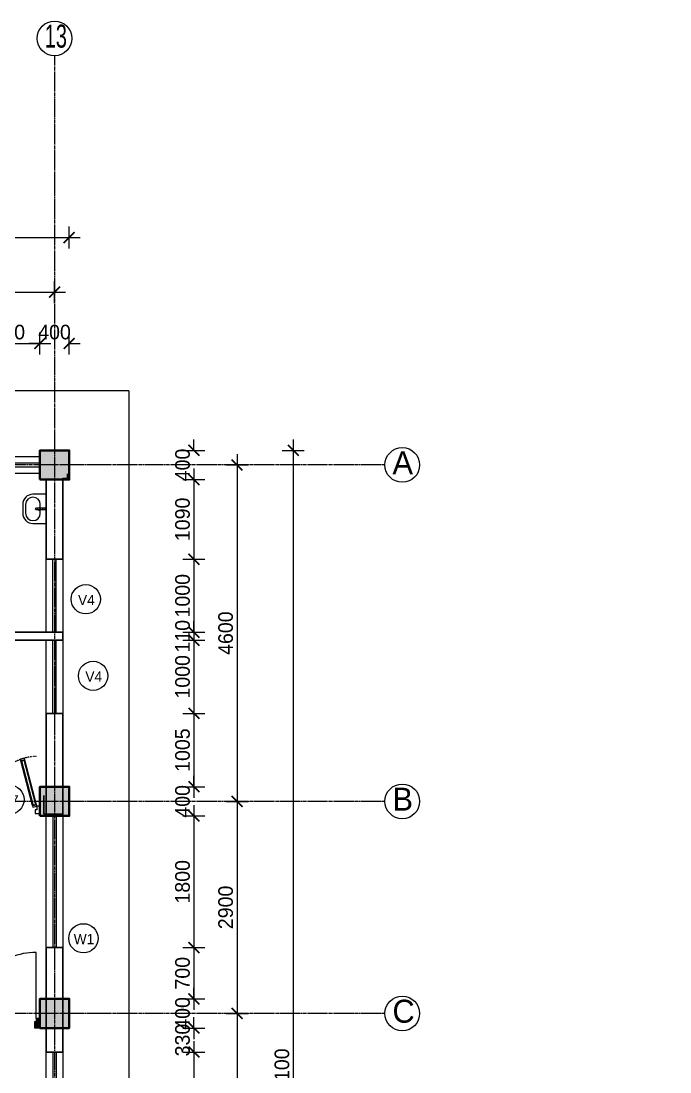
# Model space of a CAD drawing. Header units: inches. Extents: x -3071 to 2534411, y -17796 to 388172.
# Drawn here: x 1706837 to 1715705, y 304395 to 318767 of the extents above; entities that cross this region are included whole.
import ezdxf
from ezdxf.enums import TextEntityAlignment as Align

# ---------------------------------------------------------------- set-up
doc = ezdxf.new("R2010")
doc.units = ezdxf.units.IN
doc.header["$MEASUREMENT"] = 0
for name, pattern in [('ACAD_ISO08W100', [36, 24, -3, 6, -3]), ('DASHED', [0.75, 0.5, -0.25]), ('TRAZOS1', [0.15, 0.1, -0.05])]:
    doc.linetypes.add(name, pattern=pattern)
for name, color, linetype, lineweight in [('001-Archi- door window elevation', 92, 'Continuous', 25), ('001-Archi-Opening Tags', 14, 'Continuous', 25), ('001-Archi-Sanitary', 130, 'Continuous', 5), ('002-Archi- Opening', 90, 'Continuous', 25), ('A .4 col', 5, 'Continuous', 40), ('A 0.13 dw', 3, 'Continuous', 13), ('A 0.13 fixed furniture', 10, 'Continuous', 13), ('A 0.13 IND DIM', 240, 'Continuous', 13), ('cen', 50, 'ACAD_ISO08W100', 5), ('dotted line', 1, 'DASHED', 9), ('Grid Tag', 6, 'Continuous', 20), ('p1 walls stone outline', 4, 'Continuous', 30)]:
    doc.layers.add(name, color=color, linetype=linetype, lineweight=lineweight)
doc.styles.add('Archi 100', font='GOTHIC.TTF', dxfattribs={"height": 200})
doc.styles.add('CG', font='GOTHIC.TTF', dxfattribs={"height": 40})
doc.styles.get("Standard").update_dxf_attribs({"font": 'GOTHIC.TTF'})
doc.dimstyles.new('Archi 100', dxfattribs={"dimtxt": 200, "dimasz": 150, "dimexe": 150, "dimexo": 300, "dimgap": 50, "dimtad": 1, "dimdec": 0, "dimrnd": 5, "dimzin": 0, "dimdsep": 46, "dimtxsty": 'Archi 100', "dimblk": 'ARCHTICK', "dimcen": 0.09, "dimdle": 150, "dimclrd": 256, "dimclre": 256, "dimclrt": 256, "dimadec": 0, "dimazin": 0, "dimtfac": 1, "dimtdec": 0, "dimtix": 1, "dimtofl": 0, "dimtmove": 0, "dimatfit": 3, "dimfxl": 150, "dimfxlon": 1, "dimtolj": 1, "dimtzin": 0, "dimlwd": -1, "dimlwe": -1, "dimarcsym": 0})

# ---------------------------------------------------------------- blocks, each defined once
blk = doc.blocks.new('grid')
at = {"layer": 'Grid Tag', "linetype": 'Continuous', "ltscale": 30}
blk.add_circle((51, 48), 264, dxfattribs=at)
blk.add_attdef('GRID', (-143, -93), '', height=200)
blk = doc.blocks.new('ffwef')
at = {"layer": 'A 0.13 dw'}
for points in [[(1184596, 368096), (1184596, 367866), (1183596, 367866), (1183596, 368096)], [(1183596, 367953), (1184596, 367953), (1184596, 368003), (1183596, 368003)]]:
    blk.add_lwpolyline(points, close=True, dxfattribs=at)
blk = doc.blocks.new('W2')
at = {"layer": 'A 0.13 dw'}
for points in [[(143910, 195589), (143910, 195359), (142110, 195359), (142110, 195589)], [(142110, 195446), (143910, 195446), (143910, 195496), (142110, 195496)]]:
    blk.add_lwpolyline(points, close=True, dxfattribs=at)
blk = doc.blocks.new('window tag')
blk.add_circle((0, 0), 200)
at = {"style": 'Archi 100', "flags": 1}
for tag, p in [('WIDTH', (15, 174.5)), ('HEIGHT', (-4.5, -348.5))]:
    blk.add_attdef(tag, p, '', height=200, dxfattribs=at)
at = {"style": 'Archi 100'}
blk.add_attdef('SYMBOL', text='', height=200, dxfattribs=at).set_placement((8, -10.5), align=Align.MIDDLE_CENTER)
blk = doc.blocks.new('tap bib short neck plan')
at = {"linetype": 'Continuous'}
blk.add_lwpolyline([(39, 10), (0, 10), (0, -10), (39, -10)], dxfattribs=at)
blk.add_lwpolyline([(74, -8), (95, -8, 1), (95, 8), (74, 8)], format="xyb", dxfattribs=at)
for radius in [20, 15]:
    blk.add_circle((56, 0), radius, dxfattribs=at)
blk = doc.blocks.new('washbasin plan 0400w with tap')
blk.add_lwpolyline([(60, 320, -0.312376), (60, 320), (-60, 320, 0.414214), (-200, 180), (-200, 0), (200, 0), (200, 180, 0.414214)], format="xyb", close=True)
blk.add_lwpolyline([(10, 80), (60, 80, 1), (60, 280), (-60, 280, 1), (-60, 80), (-10, 80)], format="xyb")
at = {"linetype": 'Continuous'}
for points in [[(-14, 45), (14, 45), (14, 15), (-14, 15)], [(-10, 15), (10, 15), (10, 0), (-10, 0)]]:
    blk.add_lwpolyline(points, close=True, dxfattribs=at)
at = {"ltscale": 100, "rotation": 90}
blk.add_blockref('tap bib short neck plan', (0, 45), dxfattribs=at)
blk = doc.blocks.new('ed 17')
for p, q in [((95, -116), (44, -130)), ((44, -130), (208, -761)), ((50, -152), (101, -138)), ((94, -140), (58, -150)), ((94, -140), (251, -750)), ((101, -138), (95, -116)), ((259, -748), (101, -138)), ((101, -138), (259, -748)), ((58, -150), (215, -759)), ((215, -759), (208, -761)), ((208, -761), (215, -788)), ((251, -750), (215, -759)), ((266, -774), (215, -788)), ((251, -750), (259, -748)), ((259, -748), (266, -774))]:
    blk.add_line(p, q)
for points in [[(44, -80), (67, -80), (67, -30), (0, -30), (0, -130), (44, -130), (208, -761), (215, -788), (266, -774), (259, -748), (101, -138), (101, -138), (95, -116), (44, -130)], [(58, -150), (215, -759), (251, -750), (94, -140)]]:
    blk.add_lwpolyline(points, close=True)
at = {"elevation": 0}
blk.add_lwpolyline([(750, -30), (750, -130), (706, -130), (706, -80), (683, -80), (683, -30)], close=True, dxfattribs=at)
at = {"linetype": 'TRAZOS1'}
blk.add_arc((28, -133), 678, 271.3504, 0.2643, dxfattribs=at)
blk = doc.blocks.new('*U717')
at = {"ltscale": 100}
for points in [[(5, 50), (5, -50), (55, -50), (55, 15), (40, 15), (40, 50)], [(735, 50), (735, -50), (685, -50), (685, 15), (700, 15), (700, 50)]]:
    blk.add_hatch(color=256, dxfattribs=at).paths.add_polyline_path(points)
blk.add_lwpolyline([(43, 50), (43, 716, -0.414214), (709, 50)], format="xyb", dxfattribs=at)
for points in [[(5, 50), (5, -50), (55, -50), (55, 15), (40, 15), (40, 50)], [(735, 50), (735, -50), (685, -50), (685, 15), (700, 15), (700, 50)]]:
    blk.add_lwpolyline(points, close=True)
blk = doc.blocks.new('_ArchTick')
at = {"color": 0, "linetype": 'ByBlock', "const_width": 0.15}
blk.add_lwpolyline([(-0.5, -0.5), (0.5, 0.5)], dxfattribs=at)
blk = doc.blocks.new('*D1460')
at = {"transparency": 16777216}
for p, q in [((1706096, 314207), (1706096, 314507)), ((1707095, 314207), (1707095, 314507)), ((1705946, 314357), (1707245, 314357))]:
    blk.add_line(p, q, dxfattribs=at)
at = {"layer": 'Defpoints', "color": 0, "transparency": 16777216}
for p in [(1707095, 314357), (1707095, 312896), (1706096, 312811)]:
    blk.add_point(p, dxfattribs=at)
at = {"transparency": 16777216, "xscale": 150, "yscale": 150, "zscale": 150, "rotation": 180}
blk.add_blockref('_ArchTick', (1706096, 314357), dxfattribs=at)
at = {"transparency": 16777216, "xscale": 150, "yscale": 150, "zscale": 150}
blk.add_blockref('_ArchTick', (1707095, 314357), dxfattribs=at)
at = {"transparency": 16777216, "insert": (1706595, 314512), "char_height": 200, "attachment_point": 5, "style": 'Archi 100'}
blk.add_mtext('\\A1;1000', dxfattribs=at)
blk = doc.blocks.new('*D1461')
at = {"transparency": 16777216}
for p, q in [((1707095, 314207), (1707095, 314507)), ((1707495, 314207), (1707495, 314507)), ((1707095, 314357), (1706945, 314357)), ((1707495, 314357), (1707645, 314357))]:
    blk.add_line(p, q, dxfattribs=at)
at = {"layer": 'Defpoints', "color": 0, "transparency": 16777216}
for p in [(1707495, 314357), (1707095, 312896), (1707495, 312896)]:
    blk.add_point(p, dxfattribs=at)
at = {"transparency": 16777216, "xscale": 150, "yscale": 150, "zscale": 150}
blk.add_blockref('_ArchTick', (1707095, 314357), dxfattribs=at)
at = {"transparency": 16777216, "xscale": 150, "yscale": 150, "zscale": 150, "rotation": 180}
blk.add_blockref('_ArchTick', (1707495, 314357), dxfattribs=at)
at = {"transparency": 16777216, "insert": (1707295, 314512), "char_height": 200, "attachment_point": 5, "style": 'Archi 100'}
blk.add_mtext('\\A1;400', dxfattribs=at)
blk = doc.blocks.new('*D1472')
at = {"transparency": 16777216}
for p, q in [((1703695, 314910), (1703695, 315210)), ((1707295, 314910), (1707295, 315210)), ((1703545, 315060), (1707445, 315060))]:
    blk.add_line(p, q, dxfattribs=at)
at = {"layer": 'Defpoints', "color": 0, "transparency": 16777216}
for p in [(1707295, 315060), (1703695, 312696), (1707295, 312696)]:
    blk.add_point(p, dxfattribs=at)
at = {"transparency": 16777216, "xscale": 150, "yscale": 150, "zscale": 150, "rotation": 180}
blk.add_blockref('_ArchTick', (1703695, 315060), dxfattribs=at)
at = {"transparency": 16777216, "xscale": 150, "yscale": 150, "zscale": 150}
blk.add_blockref('_ArchTick', (1707295, 315060), dxfattribs=at)
at = {"transparency": 16777216, "insert": (1705495, 315215), "char_height": 200, "attachment_point": 5, "style": 'Archi 100'}
blk.add_mtext('\\A1;3600', dxfattribs=at)
blk = doc.blocks.new('*D1286')
at = {"transparency": 16777216}
for p, q in [((1668445, 315656), (1668445, 315956)), ((1707495, 315656), (1707495, 315956)), ((1668295, 315806), (1707645, 315806))]:
    blk.add_line(p, q, dxfattribs=at)
at = {"layer": 'Defpoints', "color": 0, "transparency": 16777216}
for p in [(1707495, 315806), (1668445, 312896), (1707495, 312896)]:
    blk.add_point(p, dxfattribs=at)
at = {"transparency": 16777216, "xscale": 150, "yscale": 150, "zscale": 150, "rotation": 180}
blk.add_blockref('_ArchTick', (1668445, 315806), dxfattribs=at)
at = {"transparency": 16777216, "xscale": 150, "yscale": 150, "zscale": 150}
blk.add_blockref('_ArchTick', (1707495, 315806), dxfattribs=at)
at = {"transparency": 16777216, "insert": (1687970, 315961), "char_height": 200, "attachment_point": 5, "style": 'Archi 100'}
blk.add_mtext('\\A1;39050', dxfattribs=at)
blk = doc.blocks.new('*D1492')
at = {"transparency": 16777216}
for p, q in [((1709200, 312896), (1709200, 313046)), ((1709050, 312896), (1709350, 312896)), ((1709050, 312496), (1709350, 312496)), ((1709200, 312496), (1709200, 312346))]:
    blk.add_line(p, q, dxfattribs=at)
at = {"layer": 'Defpoints', "color": 0, "transparency": 16777216}
for p in [(1707495, 312896), (1707495, 312496), (1709200, 312496)]:
    blk.add_point(p, dxfattribs=at)
at = {"transparency": 16777216, "xscale": 150, "yscale": 150, "zscale": 150}
for p, rotation in [((1709200, 312896), 270), ((1709200, 312496), 90)]:
    blk.add_blockref('_ArchTick', p, dxfattribs=dict(at, rotation=rotation))
at = {"transparency": 16777216, "insert": (1709045, 312696), "char_height": 200, "attachment_point": 5, "rotation": 90, "style": 'Archi 100'}
blk.add_mtext('\\A1;400', dxfattribs=at)
blk = doc.blocks.new('*D1493')
at = {"transparency": 16777216}
for p, q in [((1709200, 312646), (1709200, 311258)), ((1709050, 312496), (1709350, 312496)), ((1709050, 311408), (1709350, 311408))]:
    blk.add_line(p, q, dxfattribs=at)
at = {"layer": 'Defpoints', "color": 0, "transparency": 16777216}
for p in [(1707495, 312496), (1707410, 311408), (1709200, 311408)]:
    blk.add_point(p, dxfattribs=at)
at = {"transparency": 16777216, "xscale": 150, "yscale": 150, "zscale": 150}
for p, rotation in [((1709200, 312496), 90), ((1709200, 311408), 270)]:
    blk.add_blockref('_ArchTick', p, dxfattribs=dict(at, rotation=rotation))
at = {"transparency": 16777216, "insert": (1709045, 311952), "char_height": 200, "attachment_point": 5, "rotation": 90, "style": 'Archi 100'}
blk.add_mtext('\\A1;1090', dxfattribs=at)
blk = doc.blocks.new('*D1494')
at = {"transparency": 16777216}
for p, q in [((1709200, 311558), (1709200, 310259)), ((1709050, 311408), (1709350, 311408)), ((1709050, 310409), (1709350, 310409))]:
    blk.add_line(p, q, dxfattribs=at)
at = {"layer": 'Defpoints', "color": 0, "transparency": 16777216}
for p in [(1707410, 311408), (1707410, 310409), (1709200, 310409)]:
    blk.add_point(p, dxfattribs=at)
at = {"transparency": 16777216, "xscale": 150, "yscale": 150, "zscale": 150}
for p, rotation in [((1709200, 311408), 90), ((1709200, 310409), 270)]:
    blk.add_blockref('_ArchTick', p, dxfattribs=dict(at, rotation=rotation))
at = {"transparency": 16777216, "insert": (1709045, 310908), "char_height": 200, "attachment_point": 5, "rotation": 90, "style": 'Archi 100'}
blk.add_mtext('\\A1;1000', dxfattribs=at)
blk = doc.blocks.new('*D1495')
at = {"transparency": 16777216}
for p, q in [((1709200, 310409), (1709200, 310559)), ((1709050, 310409), (1709350, 310409)), ((1709050, 310299), (1709350, 310299)), ((1709200, 310299), (1709200, 310149))]:
    blk.add_line(p, q, dxfattribs=at)
at = {"layer": 'Defpoints', "color": 0, "transparency": 16777216}
for p in [(1707410, 310409), (1707410, 310299), (1709200, 310299)]:
    blk.add_point(p, dxfattribs=at)
at = {"transparency": 16777216, "xscale": 150, "yscale": 150, "zscale": 150}
for p, rotation in [((1709200, 310409), 270), ((1709200, 310299), 90)]:
    blk.add_blockref('_ArchTick', p, dxfattribs=dict(at, rotation=rotation))
at = {"transparency": 16777216, "insert": (1709045, 310354), "char_height": 200, "attachment_point": 5, "rotation": 90, "style": 'Archi 100'}
blk.add_mtext('\\A1;110', dxfattribs=at)
blk = doc.blocks.new('*D1496')
at = {"transparency": 16777216}
for p, q in [((1709200, 310449), (1709200, 309149)), ((1709050, 310299), (1709350, 310299)), ((1709050, 309299), (1709350, 309299))]:
    blk.add_line(p, q, dxfattribs=at)
at = {"layer": 'Defpoints', "color": 0, "transparency": 16777216}
for p in [(1707410, 310299), (1707410, 309299), (1709200, 309299)]:
    blk.add_point(p, dxfattribs=at)
at = {"transparency": 16777216, "xscale": 150, "yscale": 150, "zscale": 150}
for p, rotation in [((1709200, 310299), 90), ((1709200, 309299), 270)]:
    blk.add_blockref('_ArchTick', p, dxfattribs=dict(at, rotation=rotation))
at = {"transparency": 16777216, "insert": (1709045, 309799), "char_height": 200, "attachment_point": 5, "rotation": 90, "style": 'Archi 100'}
blk.add_mtext('\\A1;1000', dxfattribs=at)
blk = doc.blocks.new('*D1497')
at = {"transparency": 16777216}
for p, q in [((1709200, 309449), (1709200, 308146)), ((1709050, 309299), (1709350, 309299)), ((1709050, 308296), (1709350, 308296))]:
    blk.add_line(p, q, dxfattribs=at)
at = {"layer": 'Defpoints', "color": 0, "transparency": 16777216}
for p in [(1707410, 309299), (1707495, 308296), (1709200, 308296)]:
    blk.add_point(p, dxfattribs=at)
at = {"transparency": 16777216, "xscale": 150, "yscale": 150, "zscale": 150}
for p, rotation in [((1709200, 309299), 90), ((1709200, 308296), 270)]:
    blk.add_blockref('_ArchTick', p, dxfattribs=dict(at, rotation=rotation))
at = {"transparency": 16777216, "insert": (1709045, 308797), "char_height": 200, "attachment_point": 5, "rotation": 90, "style": 'Archi 100'}
blk.add_mtext('\\A1;1005', dxfattribs=at)
blk = doc.blocks.new('*D1498')
at = {"transparency": 16777216}
for p, q in [((1709200, 308296), (1709200, 308446)), ((1709050, 308296), (1709350, 308296)), ((1709050, 307896), (1709350, 307896)), ((1709200, 307896), (1709200, 307746))]:
    blk.add_line(p, q, dxfattribs=at)
at = {"layer": 'Defpoints', "color": 0, "transparency": 16777216}
for p in [(1707495, 308296), (1707495, 307896), (1709200, 307896)]:
    blk.add_point(p, dxfattribs=at)
at = {"transparency": 16777216, "xscale": 150, "yscale": 150, "zscale": 150}
for p, rotation in [((1709200, 308296), 270), ((1709200, 307896), 90)]:
    blk.add_blockref('_ArchTick', p, dxfattribs=dict(at, rotation=rotation))
at = {"transparency": 16777216, "insert": (1709045, 308096), "char_height": 200, "attachment_point": 5, "rotation": 90, "style": 'Archi 100'}
blk.add_mtext('\\A1;400', dxfattribs=at)
blk = doc.blocks.new('*D1499')
at = {"transparency": 16777216}
for p, q in [((1709200, 308046), (1709200, 305946)), ((1709050, 307896), (1709350, 307896)), ((1709050, 306096), (1709350, 306096))]:
    blk.add_line(p, q, dxfattribs=at)
at = {"layer": 'Defpoints', "color": 0, "transparency": 16777216}
for p in [(1707495, 307896), (1707410, 306096), (1709200, 306096)]:
    blk.add_point(p, dxfattribs=at)
at = {"transparency": 16777216, "xscale": 150, "yscale": 150, "zscale": 150}
for p, rotation in [((1709200, 307896), 90), ((1709200, 306096), 270)]:
    blk.add_blockref('_ArchTick', p, dxfattribs=dict(at, rotation=rotation))
at = {"transparency": 16777216, "insert": (1709045, 306996), "char_height": 200, "attachment_point": 5, "rotation": 90, "style": 'Archi 100'}
blk.add_mtext('\\A1;1800', dxfattribs=at)
blk = doc.blocks.new('*D1500')
at = {"transparency": 16777216}
for p, q in [((1709200, 306246), (1709200, 305246)), ((1709050, 306096), (1709350, 306096)), ((1709050, 305396), (1709350, 305396))]:
    blk.add_line(p, q, dxfattribs=at)
at = {"layer": 'Defpoints', "color": 0, "transparency": 16777216}
for p in [(1707410, 306096), (1707495, 305396), (1709200, 305396)]:
    blk.add_point(p, dxfattribs=at)
at = {"transparency": 16777216, "xscale": 150, "yscale": 150, "zscale": 150}
for p, rotation in [((1709200, 306096), 90), ((1709200, 305396), 270)]:
    blk.add_blockref('_ArchTick', p, dxfattribs=dict(at, rotation=rotation))
at = {"transparency": 16777216, "insert": (1709045, 305746), "char_height": 200, "attachment_point": 5, "rotation": 90, "style": 'Archi 100'}
blk.add_mtext('\\A1;700', dxfattribs=at)
blk = doc.blocks.new('*D1501')
at = {"transparency": 16777216}
for p, q in [((1709200, 305396), (1709200, 305546)), ((1709050, 305396), (1709350, 305396)), ((1709050, 304996), (1709350, 304996)), ((1709200, 304996), (1709200, 304846))]:
    blk.add_line(p, q, dxfattribs=at)
at = {"layer": 'Defpoints', "color": 0, "transparency": 16777216}
for p in [(1707495, 305396), (1707495, 304996), (1709200, 304996)]:
    blk.add_point(p, dxfattribs=at)
at = {"transparency": 16777216, "xscale": 150, "yscale": 150, "zscale": 150}
for p, rotation in [((1709200, 305396), 270), ((1709200, 304996), 90)]:
    blk.add_blockref('_ArchTick', p, dxfattribs=dict(at, rotation=rotation))
at = {"transparency": 16777216, "insert": (1709045, 305196), "char_height": 200, "attachment_point": 5, "rotation": 90, "style": 'Archi 100'}
blk.add_mtext('\\A1;400', dxfattribs=at)
blk = doc.blocks.new('*D1502')
at = {"transparency": 16777216}
for p, q in [((1709200, 304996), (1709200, 305146)), ((1709050, 304996), (1709350, 304996)), ((1709050, 304668), (1709350, 304668)), ((1709200, 304668), (1709200, 304518))]:
    blk.add_line(p, q, dxfattribs=at)
at = {"layer": 'Defpoints', "color": 0, "transparency": 16777216}
for p in [(1707495, 304996), (1707410, 304668), (1709200, 304668)]:
    blk.add_point(p, dxfattribs=at)
at = {"transparency": 16777216, "xscale": 150, "yscale": 150, "zscale": 150}
for p, rotation in [((1709200, 304996), 270), ((1709200, 304668), 90)]:
    blk.add_blockref('_ArchTick', p, dxfattribs=dict(at, rotation=rotation))
at = {"transparency": 16777216, "insert": (1709045, 304832), "char_height": 200, "attachment_point": 5, "rotation": 90, "style": 'Archi 100'}
blk.add_mtext('\\A1;330', dxfattribs=at)
blk = doc.blocks.new('*D1503')
at = {"transparency": 16777216}
for p, q in [((1709200, 304818), (1709200, 302718)), ((1709050, 304668), (1709350, 304668)), ((1709050, 302868), (1709350, 302868))]:
    blk.add_line(p, q, dxfattribs=at)
at = {"layer": 'Defpoints', "color": 0, "transparency": 16777216}
for p in [(1707410, 304668), (1707410, 302868), (1709200, 302868)]:
    blk.add_point(p, dxfattribs=at)
at = {"transparency": 16777216, "xscale": 150, "yscale": 150, "zscale": 150}
for p, rotation in [((1709200, 304668), 90), ((1709200, 302868), 270)]:
    blk.add_blockref('_ArchTick', p, dxfattribs=dict(at, rotation=rotation))
at = {"transparency": 16777216, "insert": (1709045, 303768), "char_height": 200, "attachment_point": 5, "rotation": 90, "style": 'Archi 100'}
blk.add_mtext('\\A1;1800', dxfattribs=at)
blk = doc.blocks.new('*D1514')
at = {"transparency": 16777216}
for p, q in [((1709789, 312846), (1709789, 307946)), ((1709639, 312696), (1709939, 312696)), ((1709639, 308096), (1709939, 308096))]:
    blk.add_line(p, q, dxfattribs=at)
at = {"layer": 'Defpoints', "color": 0, "transparency": 16777216}
for p in [(1707295, 312696), (1707295, 308096), (1709789, 308096)]:
    blk.add_point(p, dxfattribs=at)
at = {"transparency": 16777216, "xscale": 150, "yscale": 150, "zscale": 150}
for p, rotation in [((1709789, 312696), 90), ((1709789, 308096), 270)]:
    blk.add_blockref('_ArchTick', p, dxfattribs=dict(at, rotation=rotation))
at = {"transparency": 16777216, "insert": (1709634, 310396), "char_height": 200, "attachment_point": 5, "rotation": 90, "style": 'Archi 100'}
blk.add_mtext('\\A1;4600', dxfattribs=at)
blk = doc.blocks.new('*D1515')
at = {"transparency": 16777216}
for p, q in [((1709789, 308246), (1709789, 305046)), ((1709639, 308096), (1709939, 308096)), ((1709639, 305196), (1709939, 305196))]:
    blk.add_line(p, q, dxfattribs=at)
at = {"layer": 'Defpoints', "color": 0, "transparency": 16777216}
for p in [(1707295, 308096), (1707295, 305196), (1709789, 305196)]:
    blk.add_point(p, dxfattribs=at)
at = {"transparency": 16777216, "xscale": 150, "yscale": 150, "zscale": 150}
for p, rotation in [((1709789, 308096), 90), ((1709789, 305196), 270)]:
    blk.add_blockref('_ArchTick', p, dxfattribs=dict(at, rotation=rotation))
at = {"transparency": 16777216, "insert": (1709634, 306646), "char_height": 200, "attachment_point": 5, "rotation": 90, "style": 'Archi 100'}
blk.add_mtext('\\A1;2900', dxfattribs=at)
blk = doc.blocks.new('*D1516')
at = {"transparency": 16777216}
for p, q in [((1709789, 305346), (1709789, 300446)), ((1709639, 305196), (1709939, 305196)), ((1709639, 300596), (1709939, 300596))]:
    blk.add_line(p, q, dxfattribs=at)
at = {"layer": 'Defpoints', "color": 0, "transparency": 16777216}
for p in [(1707295, 305196), (1707295, 300596), (1709789, 300596)]:
    blk.add_point(p, dxfattribs=at)
at = {"transparency": 16777216, "xscale": 150, "yscale": 150, "zscale": 150}
for p, rotation in [((1709789, 305196), 90), ((1709789, 300596), 270)]:
    blk.add_blockref('_ArchTick', p, dxfattribs=dict(at, rotation=rotation))
at = {"transparency": 16777216, "insert": (1709634, 302896), "char_height": 200, "attachment_point": 5, "rotation": 90, "style": 'Archi 100'}
blk.add_mtext('\\A1;4600', dxfattribs=at)
blk = doc.blocks.new('*D1268')
at = {"transparency": 16777216}
for p, q in [((1710558, 313046), (1710558, 295646)), ((1710408, 312896), (1710708, 312896)), ((1710408, 295796), (1710708, 295796))]:
    blk.add_line(p, q, dxfattribs=at)
at = {"layer": 'Defpoints', "color": 0, "transparency": 16777216}
for p in [(1707495, 312896), (1707495, 295796), (1710558, 295796)]:
    blk.add_point(p, dxfattribs=at)
at = {"transparency": 16777216, "xscale": 150, "yscale": 150, "zscale": 150}
for p, rotation in [((1710558, 312896), 90), ((1710558, 295796), 270)]:
    blk.add_blockref('_ArchTick', p, dxfattribs=dict(at, rotation=rotation))
at = {"transparency": 16777216, "insert": (1710403, 304346), "char_height": 200, "attachment_point": 5, "rotation": 90, "style": 'Archi 100'}
blk.add_mtext('\\A1;17100', dxfattribs=at)
blk = doc.blocks.new('*D1627')
at = {"transparency": 16777216}
for p, q in [((1765924, 312897), (1765924, 313047)), ((1765774, 312897), (1766074, 312897)), ((1765774, 312516), (1766074, 312516)), ((1765924, 312516), (1765924, 312366))]:
    blk.add_line(p, q, dxfattribs=at)
at = {"layer": 'Defpoints', "color": 0, "transparency": 16777216}
for p in [(1764300, 312897), (0, 312516), (1765924, 312516)]:
    blk.add_point(p, dxfattribs=at)
at = {"transparency": 16777216, "xscale": 150, "yscale": 150, "zscale": 150}
for p, rotation in [((1765924, 312897), 270), ((1765924, 312516), 90)]:
    blk.add_blockref('_ArchTick', p, dxfattribs=dict(at, rotation=rotation))
at = {"transparency": 16777216, "insert": (1765769, 312706), "char_height": 200, "attachment_point": 5, "rotation": 90, "style": 'Archi 100'}
blk.add_mtext('\\A1;380', dxfattribs=at)
blk = doc.blocks.new('*D1628')
at = {"transparency": 16777216}
for p, q in [((1623, 312666), (1623, 308147)), ((1473, 312516), (1773, 312516)), ((1773, 308297), (1473, 308297))]:
    blk.add_line(p, q, dxfattribs=at)
at = {"layer": 'Defpoints', "color": 0, "transparency": 16777216}
for p in [(0, 312516), (1623, 308297), (1764300, 308297)]:
    blk.add_point(p, dxfattribs=at)
at = {"transparency": 16777216, "xscale": 150, "yscale": 150, "zscale": 150}
for p, rotation in [((1623, 312516), 90), ((1623, 308297), 270)]:
    blk.add_blockref('_ArchTick', p, dxfattribs=dict(at, rotation=rotation))
at = {"transparency": 16777216, "insert": (1468, 310406), "char_height": 200, "attachment_point": 5, "rotation": 90, "style": 'Archi 100'}
blk.add_mtext('\\A1;4220', dxfattribs=at)

msp = doc.modelspace()

# ---------------------------------------------------------------- hatches: boundary and pattern name
at = {"layer": 'A .4 col', "linetype": 'Continuous'}
h = msp.add_hatch(color=256, dxfattribs=at)
h.dxf.hatch_style = 1
h.paths.add_polyline_path([(1707095.4, 312496.01), (1707495.4, 312496.01), (1707495.4, 312896.01), (1707095.4, 312896.01)])
h = msp.add_hatch(color=256, dxfattribs=at)
h.dxf.hatch_style = 1
h.paths.add_polyline_path([(1707095.4, 307896.01), (1707495.4, 307896.01), (1707495.4, 308296.01), (1707095.4, 308296.01)])
h = msp.add_hatch(color=256, dxfattribs=at)
h.dxf.hatch_style = 1
h.paths.add_polyline_path([(1707095.4, 304996.01), (1707495.4, 304996.01), (1707495.4, 305396.01), (1707095.4, 305396.01)])

# ---------------------------------------------------------------- linework, layer by layer
for points in [[(1707095.4, 312496.01), (1707495.4, 312496.01), (1707495.4, 312896.01), (1707095.4, 312896.01)], [(1707095.4, 307896.01), (1707495.4, 307896.01), (1707495.4, 308296.01), (1707095.4, 308296.01)], [(1707095.4, 304996.01), (1707495.4, 304996.01), (1707495.4, 305396.01), (1707095.4, 305396.01)]]:
    msp.add_lwpolyline(points, close=True, dxfattribs=at)
at = {"layer": 'A 0.13 fixed furniture'}
for p, q in [((1707410.4, 312515.19), (1707470.4, 312515.19)), ((1707470.4, 312515.19), (1707470.4, 312575.19)), ((1707410.4, 310298.51), (1707410.4, 310345.13)), ((1707410.4, 308255.19), (1707410.4, 309298.63))]:
    msp.add_line(p, q, dxfattribs=at)
at = {"layer": 'cen', "ltscale": 2}
for p, q in [((1707295.4, 318285.53), (1707295.4, 291341.37)), ((1711810.4, 312696.01), (1664130.4, 312696.01)), ((1711810.4, 308096.01), (1664130.4, 308096.01)), ((1711810.4, 305196.01), (1664130.4, 305196.01))]:
    msp.add_line(p, q, dxfattribs=at)
at = {"layer": 'dotted line', "linetype": 'Continuous', "ltscale": 1000}
for q in [(1693095.4, 313711.79), (1708310.4, 294265.97)]:
    msp.add_line((1708310.4, 313711.79), q, dxfattribs=at)
at = {"layer": 'p1 walls stone outline'}
for p, q in [((1707180.4, 311408.39), (1707180.4, 312496.01)), ((1707410.4, 311408.39), (1707410.4, 312515.19)), ((1707180.4, 312396.01), (1707180.4, 311408.39)), ((1707410.4, 311408.39), (1707410.4, 312396.01)), ((1707410.4, 311408.39), (1707180.4, 311408.39)), ((1705328.64, 310408.51), (1707410.4, 310408.51)), ((1705328.64, 310298.51), (1707410.4, 310298.51)), ((1707410.4, 310366.13), (1707410.4, 310408.51)), ((1707410.4, 310408.51), (1707410.4, 310298.51)), ((1707410.4, 310298.51), (1707410.4, 310408.51)), ((1707180.4, 307896.01), (1707180.4, 309298.63)), ((1707180.4, 309298.63), (1707180.4, 307896.01)), ((1707180.4, 309298.63), (1707410.4, 309298.63)), ((1707410.4, 309298.63), (1707410.4, 307896.01)), ((1707410.4, 307896.01), (1707410.4, 309298.63)), ((1707150.4, 307922.4), (1707150.4, 308176.33)), ((1707155.4, 307922.4), (1707400.4, 307922.4)), ((1707180.4, 307896.01), (1707410.4, 307896.01)), ((1707180.4, 304667.76), (1707180.4, 305396.01)), ((1707410.4, 305396.01), (1707410.4, 304667.76)), ((1707180.4, 304667.76), (1707410.4, 304667.76))]:
    msp.add_line(p, q, dxfattribs=at)
msp.add_lwpolyline([(1707180.4, 306096.13), (1707410.4, 306096.13), (1707410.4, 305396.01), (1707180.4, 305396.01)], close=True, dxfattribs=at)

# ---------------------------------------------------------------- block references
ref = msp.add_blockref('grid', (1707249.18, 318486.39), dxfattribs=dict(xscale=0.8987445155798923, yscale=0.8987445155798923, zscale=0.8987445155798923))
ref.add_attrib('GRID', '13', (1707160.64, 318402.61), dxfattribs={"height": 314.561, "width": 0.65})
ref = msp.add_blockref('grid', (1712001.47, 312652.91), dxfattribs=dict(xscale=0.8987445155798923, yscale=0.8987445155798923, zscale=0.8987445155798923))
ref.add_attrib('GRID', 'A', (1711912.93, 312569.13), dxfattribs={"height": 314.56})
ref = msp.add_blockref('grid', (1712001.47, 308052.91), dxfattribs=dict(xscale=0.8987445155798923, yscale=0.8987445155798923, zscale=0.8987445155798923))
ref.add_attrib('GRID', 'B', (1711912.93, 307969.13), dxfattribs={"height": 314.56})
ref = msp.add_blockref('grid', (1712001.47, 305152.91), dxfattribs=dict(xscale=0.8987445155798923, yscale=0.8987445155798923, zscale=0.8987445155798923))
ref.add_attrib('GRID', 'C', (1711912.93, 305069.13), dxfattribs={"height": 314.56})
at = {"layer": '001-Archi- door window elevation', "color": 2}
msp.add_blockref('ffwef', (522499.46, -55284.49), dxfattribs=at)
at = {"layer": '001-Archi- door window elevation', "color": 2, "rotation": 270}
for p in [(1339314.9, 1495004.45), (1339314.9, 1493894.57)]:
    msp.add_blockref('ffwef', p, dxfattribs=at)
at = {"layer": '001-Archi-Opening Tags'}
ref = msp.add_blockref('window tag', (1707722.58, 310859.59), dxfattribs=at)
ref.add_attrib('SYMBOL', 'V4', dxfattribs={"layer": '0', "height": 140, "style": 'CG'}).set_placement((1707730.58, 310849.09), align=Align.MIDDLE_CENTER)
ref = msp.add_blockref('window tag', (1707822.7, 309812.53), dxfattribs=at)
ref.add_attrib('SYMBOL', 'V4', dxfattribs={"layer": '0', "height": 140, "style": 'CG'}).set_placement((1707830.7, 309802.03), align=Align.MIDDLE_CENTER)
ref = msp.add_blockref('window tag', (1706678.27, 308120.7), dxfattribs=at)
ref.add_attrib('SYMBOL', 'D7', dxfattribs={"layer": '0', "height": 140, "style": 'CG'}).set_placement((1706686.27, 308110.2), align=Align.MIDDLE_CENTER)
ref = msp.add_blockref('window tag', (1707689.77, 306223.23), dxfattribs=at)
ref.add_attrib('SYMBOL', 'W1', dxfattribs={"layer": '0', "height": 140, "style": 'CG'}).set_placement((1707697.77, 306212.73), align=Align.MIDDLE_CENTER)
at = {"layer": '001-Archi-Sanitary', "rotation": 89.99999999997571}
msp.add_blockref('washbasin plan 0400w with tap', (1707180.4, 312095.47), dxfattribs=at)
at = {"layer": '002-Archi- Opening', "rotation": 180}
msp.add_blockref('ed 17', (1707095.4, 307900.64), dxfattribs=at)
at = {"layer": '002-Archi- Opening', "xscale": -1.351351351346239, "yscale": 1.351351351346239, "zscale": 1.351351351346239}
msp.add_blockref('*U717', (1707102.16, 305063.58), dxfattribs=at)
at = {"layer": 'A 0.13 IND DIM', "rotation": 90}
for p in [(1902769, 163985.86), (1902769, 160757.61)]:
    msp.add_blockref('W2', p, dxfattribs=at)

# ---------------------------------------------------------------- dimensions: what is measured, and where the dimension line sits
dim = msp.add_linear_dim(base=(1707495.4, 315805.58), p1=(1668445.4, 312896.01), p2=(1707495.4, 312896.01), dimstyle='Archi 100')
dim.commit()
dim.dimension.update_dxf_attribs({"geometry": '*D1286', "text_midpoint": (1687970.4, 315960.61)})
for base, p1, p2, picture, middle in [((1707295.4, 315060.04), (1703695.4, 312696.01), (1707295.4, 312696.01), '*D1472', (1705495.4, 315215.07)), ((1707095.4, 314357.25), (1706095.52, 312811.01), (1707095.4, 312896.01), '*D1460', (1706595.46, 314512.28)), ((1707495.4, 314357.25), (1707095.4, 312896.01), (1707495.4, 312896.01), '*D1461', (1707295.4, 314512.28))]:
    dim = msp.add_linear_dim(base=base, p1=p1, p2=p2, dimstyle='Archi 100', override={"dimtmove": 1})
    dim.commit()
    dim.dimension.update_dxf_attribs({"geometry": picture, "text_midpoint": middle})
for base, p1, p2, picture, middle in [((1765923.68, 312515.96), (1764300.46, 312896.78), (0, 312515.96), '*D1627', (1765768.65, 312706.37)), ((1709199.57, 312496.01), (1707495.4, 312896.01), (1707495.4, 312496.01), '*D1492', (1709044.54, 312696.01)), ((1710558.5, 295796.02), (1707495.4, 312896.01), (1707495.4, 295796.02), '*D1268', (1710403.46, 304346.01)), ((1709788.73, 308096.01), (1707295.4, 312696.01), (1707295.4, 308096.01), '*D1514', (1709633.7, 310396.01))]:
    dim = msp.add_linear_dim(base=base, p1=p1, p2=p2, angle=90, dimstyle='Archi 100')
    dim.commit()
    dim.dimension.update_dxf_attribs({"geometry": picture, "text_midpoint": middle})
for base, p1, p2, picture, middle in [((1623.21, 308296.78), (0, 312515.96), (1764300.46, 308296.78), '*D1628', (1468.18, 310406.37)), ((1709199.57, 311408.39), (1707495.4, 312496.01), (1707410.4, 311408.39), '*D1493', (1709044.54, 311952.2)), ((1709199.57, 310408.51), (1707410.4, 311408.39), (1707410.4, 310408.51), '*D1494', (1709044.54, 310908.45)), ((1709199.57, 310298.51), (1707410.4, 310408.51), (1707410.4, 310298.51), '*D1495', (1709044.54, 310353.51)), ((1709199.57, 309298.63), (1707410.4, 310298.51), (1707410.4, 309298.63), '*D1496', (1709044.54, 309798.57)), ((1709199.57, 308296.01), (1707410.4, 309298.63), (1707495.4, 308296.01), '*D1497', (1709044.54, 308797.32)), ((1709199.57, 307896.01), (1707495.4, 308296.01), (1707495.4, 307896.01), '*D1498', (1709044.54, 308096.01)), ((1709788.73, 305196.01), (1707295.4, 308096.01), (1707295.4, 305196.01), '*D1515', (1709633.7, 306646.01)), ((1709199.57, 306096.13), (1707495.4, 307896.01), (1707410.4, 306096.13), '*D1499', (1709044.54, 306996.07)), ((1709199.57, 305396.01), (1707410.4, 306096.13), (1707495.4, 305396.01), '*D1500', (1709044.54, 305746.07)), ((1709199.57, 304996.01), (1707495.4, 305396.01), (1707495.4, 304996.01), '*D1501', (1709044.54, 305196.01)), ((1709788.73, 300596.02), (1707295.4, 305196.01), (1707295.4, 300596.02), '*D1516', (1709633.7, 302896.01)), ((1709199.57, 304667.76), (1707495.4, 304996.01), (1707410.4, 304667.76), '*D1502', (1709044.54, 304831.88)), ((1709199.57, 302867.87), (1707410.4, 304667.76), (1707410.4, 302867.87), '*D1503', (1709044.54, 303767.82))]:
    dim = msp.add_linear_dim(base=base, p1=p1, p2=p2, angle=90, dimstyle='Archi 100', override={"dimtmove": 1})
    dim.commit()
    dim.dimension.update_dxf_attribs({"geometry": picture, "text_midpoint": middle})

doc.saveas('drawing.dxf')
